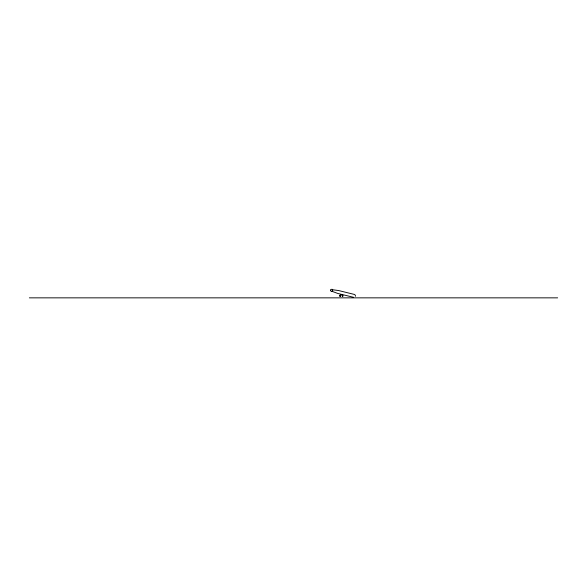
<?xml version="1.0" encoding="UTF-8"?>
<svg xmlns="http://www.w3.org/2000/svg" width="587" height="587" viewBox="0 0 587 587"><rect width="100%" height="100%" fill="white"/><g stroke="black" fill="none" stroke-linecap="round" stroke-linejoin="round"><path stroke-width="0.88" d="M342.837 296.34C343.49 293.911 339.242 293.911 339.895 296.34M339.873 295.951L339.924 295.562M355.428 296.288L355.311 295.158L354.445 294.461L338.633 290.543L332.741 289.758M340.724 295.577L340.724 296.318M342.448 296.567C343.586 294.241 339.147 294.241 340.284 296.567M332.015 291.225L332.726 290.675L332.558 289.956M29.35 297.851L557.65 297.851M353.631 297.323L337.811 293.463L332.271 291.416M341.751 294.505L342.654 295.202M342.808 295.562L342.859 295.951M330.474 290.051C331.978 294.865 334.208 286.735 330.474 290.051"/></g></svg>
